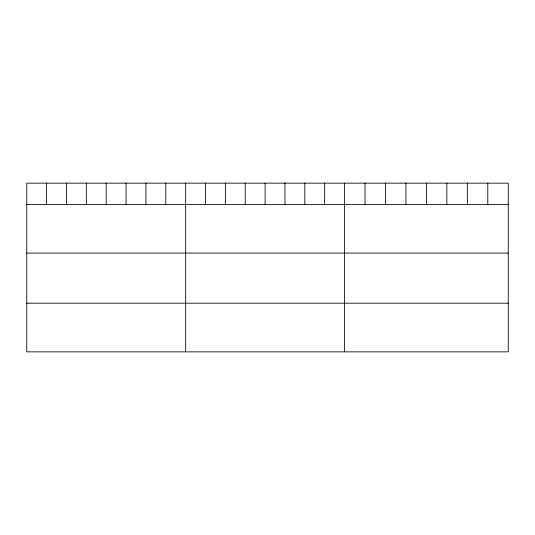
<?xml version="1.0" encoding="UTF-8"?>
<svg xmlns="http://www.w3.org/2000/svg" width="535" height="535" viewBox="0 0 535 535"><rect width="100%" height="100%" fill="white"/><g stroke="black" fill="none" stroke-linecap="round" stroke-linejoin="round"><path stroke-width="0.8" d="M508.25 204.43L508.25 351.849L26.75 351.849L26.75 183.151L508.25 183.151L508.25 204.43L26.75 204.43M26.75 253.082L508.25 253.082M26.75 303.198L508.25 303.198M487.786 183.151L487.786 204.43M467.322 183.151L467.322 204.43M446.859 183.151L446.859 204.43M426.395 183.151L426.395 204.43M405.931 183.151L405.931 204.43M385.467 183.151L385.467 204.43M365.004 183.151L365.004 204.43M344.54 183.151L344.54 351.849M324.678 183.151L324.678 204.43M304.816 183.151L304.816 204.43M284.954 183.151L284.954 204.43M265.092 183.151L265.092 204.43M245.231 183.151L245.231 204.43M225.369 183.151L225.369 204.43M205.507 183.151L205.507 204.43M185.645 183.151L185.645 351.849M165.783 183.151L165.783 204.43M145.921 183.151L145.921 204.43M126.059 183.151L126.059 204.43M106.198 183.151L106.198 204.43M86.336 183.151L86.336 204.43M66.474 183.151L66.474 204.43M46.612 183.151L46.612 204.43"/></g></svg>
